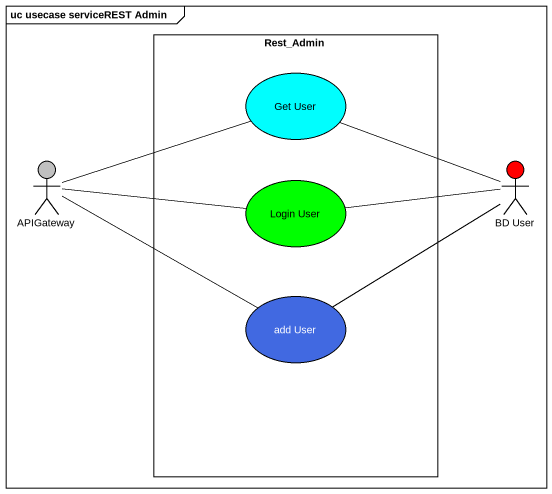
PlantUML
@startuml
mainframe uc usecase serviceREST Admin
rectangle Rest_Admin {
  usecase "Get User" as Get_User #00FEFE
  usecase "Login User" as Login_User #00FF00
  usecase "add User" as add_User #4169E1
}
actor APIGateway #C0C0C0
actor "BD User" as BD_User #FF0000
Get_User -right- BD_User
APIGateway -right- Get_User
APIGateway -right- Login_User
APIGateway -right- add_User
BD_User -left- Login_User
BD_User -left- add_User
@enduml
